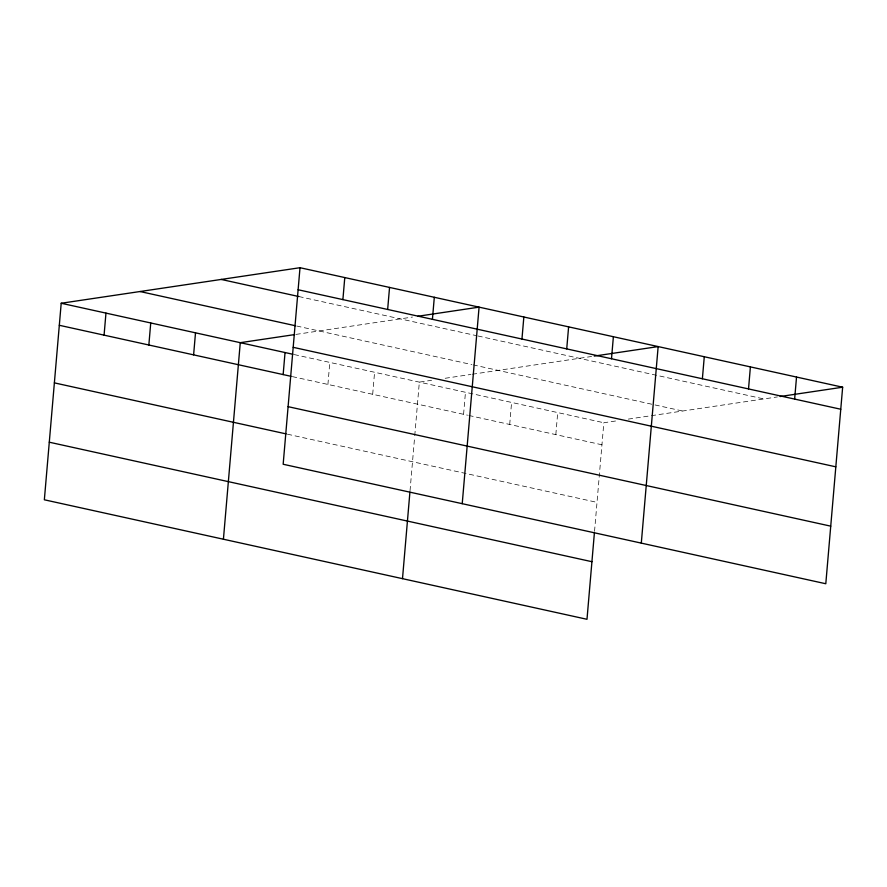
<?xml version="1.0" encoding="UTF-8"?>
<svg xmlns="http://www.w3.org/2000/svg" width="887" height="887" viewBox="0 0 887 887"><rect width="100%" height="100%" fill="white"/><g stroke="black" fill="none" stroke-linecap="round" stroke-linejoin="round"><path stroke-width="0.67" stroke-dasharray="4.43 3.33" d="M327.913 384.437L329.809 362.406M372.684 394.294L374.58 372.263M410.038 490.711L414.628 437.058M414.75 435.683L419.34 382.12L431.57 380.301M463.579 414.307L465.464 392.276M509.703 424.463L511.588 402.432M555.827 434.619L557.712 412.588M594.534 531.346L603.836 422.744L618.782 420.527M295.981 334.399L412.499 317.058M445.163 378.283L470.975 374.436M472.339 374.236L591.574 356.485M628.295 419.107L777.433 396.921M298.886 296.546L476.641 335.696M477.96 335.985L763.84 398.939M296.69 326.028L471.817 364.59M473.137 364.879L682.646 411.025M294.251 354.578L603.836 422.744M292.366 376.609L467.538 415.183M468.846 415.471L601.951 444.786M287.432 434.198L597.018 502.364"/><path stroke-width="1.33" d="M300.006 267.708L283.164 464.256L825.797 583.746L842.65 387.209L300.006 267.708L61.203 303.254L44.35 499.791L586.994 619.292L594.412 532.721M104.078 335.142L105.963 313.111M148.85 344.999L150.735 322.968M193.61 354.855L195.506 332.825M223.424 539.218L240.266 342.681L294.617 334.599M283.153 374.58L285.037 352.549M342.892 299.606L344.777 277.576M387.652 309.463L389.548 287.432M402.498 578.657L409.916 492.097M432.424 319.32L434.308 297.289M462.227 503.683L479.08 307.146L417.932 316.249M521.955 339.034L523.851 317.003M566.726 348.901L568.611 326.859M611.498 358.758L613.383 336.727M641.301 543.121L658.154 346.584L594.29 356.086M702.382 378.771L704.278 356.74M748.517 388.927L750.402 366.896M794.641 399.083L796.526 377.053M780.15 396.511L842.65 387.209M298.121 289.75L840.765 409.24M221.196 279.438L298.886 296.546M140.002 291.524L295.382 325.74M293.187 347.327L835.82 466.828M61.203 303.254L292.943 354.279M59.307 325.285L291.047 376.321M288.098 406.667L830.742 526.157M54.373 382.874L286.113 433.898M49.284 442.203L591.928 561.704"/></g></svg>
